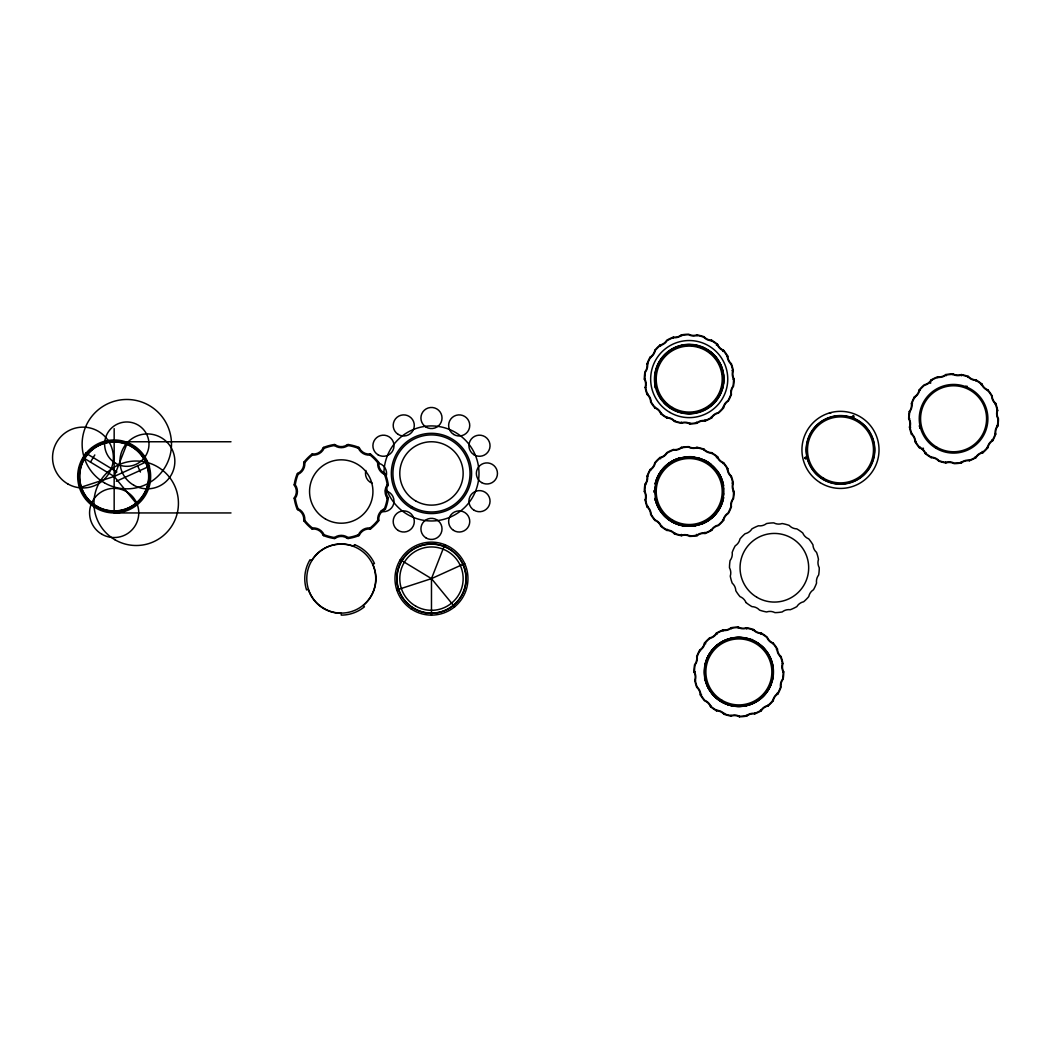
<?xml version="1.0" encoding="UTF-8"?>
<svg xmlns="http://www.w3.org/2000/svg" width="1051" height="1051" viewBox="0 0 1051 1051"><rect width="100%" height="100%" fill="white"/><g stroke="black" fill="none" stroke-linecap="round" stroke-linejoin="round"><path stroke-width="1.5" d="M720.001 364.855L721.617 369.111A33.855 33.855 0 0 1 723.035 379.083L722.917 382.196A33.895 33.895 0 0 1 720.855 391.327L720.579 392.01M655.285 378.885L655.325 377.427M723.141 379.293L723.101 380.751M772.879 672.22L772.774 674.663M297.578 473.423L298.064 474.369L297.499 473.475A10.563 10.563 0 0 0 303.752 462.808L303.975 462.046A47.518 47.518 0 0 1 311.779 454.242L312.528 454.019A10.563 10.563 0 0 0 323.13 447.897L323.695 447.358A47.518 47.518 0 0 1 334.363 444.507L335.124 444.691A10.563 10.563 0 0 0 347.369 444.691L348.131 444.507A47.518 47.518 0 0 1 358.798 447.358L359.363 447.897A10.563 10.563 0 0 0 369.965 454.019L370.727 454.242A47.518 47.518 0 0 1 378.531 462.046L377.703 462.703A46.467 46.467 0 0 0 370.07 455.07A11.614 11.614 0 0 1 358.404 448.343A46.467 46.467 0 0 0 347.986 445.545A11.614 11.614 0 0 1 334.52 445.545A46.467 46.467 0 0 0 324.089 448.343A11.614 11.614 0 0 1 312.436 455.07A46.467 46.467 0 0 0 304.803 462.703A11.614 11.614 0 0 1 298.064 474.369A46.467 46.467 0 0 0 295.278 484.787A11.614 11.614 0 0 1 295.278 498.253A46.467 46.467 0 0 0 298.064 508.684A11.614 11.614 0 0 1 304.803 520.337A46.467 46.467 0 0 0 312.436 527.97A11.614 11.614 0 0 1 324.089 534.709A46.467 46.467 0 0 0 334.52 537.495A11.614 11.614 0 0 1 347.986 537.495A46.467 46.467 0 0 0 358.404 534.709A11.614 11.614 0 0 1 370.07 527.97A46.467 46.467 0 0 0 377.703 520.337A11.614 11.614 0 0 1 384.43 508.684A46.467 46.467 0 0 0 387.228 498.253A11.614 11.614 0 0 1 387.228 484.787A46.467 46.467 0 0 0 384.43 474.369A11.614 11.614 0 0 1 377.703 462.703L378.491 462.072M297.578 509.617L298.064 508.684L297.499 509.564A10.563 10.563 0 0 1 303.752 520.245L303.975 520.994A47.518 47.518 0 0 0 311.779 528.798L312.528 529.021A10.563 10.563 0 0 1 323.13 535.143L323.695 535.682A47.518 47.518 0 0 0 334.363 538.546L335.124 538.362A10.563 10.563 0 0 1 347.369 538.362L348.131 538.546A47.518 47.518 0 0 0 358.798 535.682L359.363 535.143A10.563 10.563 0 0 1 369.965 529.021L370.727 528.798A47.518 47.518 0 0 0 378.531 520.994L378.754 520.284L377.703 520.337L378.491 520.968M705.09 680.496L705.116 679.629M772.708 675.333L772.813 674.151M378.754 462.808L378.754 462.755A10.563 10.563 0 0 0 384.863 473.41L385.415 473.975A47.518 47.518 0 0 1 388.266 484.642L388.108 485.365L387.228 484.787L388.226 484.642M297.091 473.975A47.518 47.518 0 0 0 294.227 484.642L294.411 485.404A10.563 10.563 0 0 1 294.411 497.649L294.227 498.41A47.518 47.518 0 0 0 297.091 509.065M388.055 497.662L387.228 498.253L388.266 498.41L388.082 497.649A10.563 10.563 0 0 1 388.082 485.404M771.473 681.613L772.761 674.834M312.528 454.058L312.436 455.07L311.805 454.282M370.07 529.021L370.07 527.97L370.701 528.771M704.998 668.436L705.103 667.569M334.363 538.506L334.52 537.495L335.098 538.322M348.131 444.547L347.986 445.545L347.395 444.718M689.995 423.067L689.784 423.96A10.563 10.563 0 0 0 681.455 423.29A44.878 44.878 0 0 1 674.4 421.451A10.563 10.563 0 0 0 666.807 417.97A44.878 44.878 0 0 1 660.803 413.831A10.563 10.563 0 0 0 654.852 407.959A44.878 44.878 0 0 1 650.635 402.021A10.563 10.563 0 0 0 647.048 394.467A44.878 44.878 0 0 1 645.117 387.438A10.563 10.563 0 0 0 644.329 379.122A44.878 44.878 0 0 1 644.92 371.857A10.563 10.563 0 0 0 647.022 363.777A44.878 44.878 0 0 1 650.057 357.143A10.563 10.563 0 0 0 654.799 350.272A44.878 44.878 0 0 1 659.923 345.07A10.563 10.563 0 0 0 666.741 340.235A44.878 44.878 0 0 1 673.323 337.108A10.563 10.563 0 0 0 681.376 334.888A44.878 44.878 0 0 1 688.641 334.205A10.563 10.563 0 0 0 696.971 334.875A44.878 44.878 0 0 1 704.025 336.714A10.563 10.563 0 0 0 711.619 340.196A44.878 44.878 0 0 1 717.623 344.347A10.563 10.563 0 0 0 723.574 350.206A44.878 44.878 0 0 1 727.791 356.158A10.563 10.563 0 0 0 731.378 363.699A44.878 44.878 0 0 1 733.309 370.727A10.563 10.563 0 0 0 734.097 379.043A44.878 44.878 0 0 1 733.506 386.321A10.563 10.563 0 0 0 731.404 394.401A44.878 44.878 0 0 1 728.356 401.035A10.563 10.563 0 0 0 723.613 407.906A44.878 44.878 0 0 1 718.49 413.096A10.563 10.563 0 0 0 711.685 417.93A44.878 44.878 0 0 1 705.09 421.057A10.563 10.563 0 0 0 697.036 423.277A44.878 44.878 0 0 1 689.784 423.96M689.995 535.511L689.784 536.404A10.563 10.563 0 0 0 681.455 535.734A44.878 44.878 0 0 1 674.4 533.882A10.563 10.563 0 0 0 666.807 530.413A44.878 44.878 0 0 1 660.803 526.262A10.563 10.563 0 0 0 654.852 520.403A44.878 44.878 0 0 1 650.635 514.451A10.563 10.563 0 0 0 647.048 506.91A44.878 44.878 0 0 1 645.117 499.882A10.563 10.563 0 0 0 644.329 491.553A44.878 44.878 0 0 1 644.92 484.288A10.563 10.563 0 0 0 647.022 476.208A44.878 44.878 0 0 1 650.057 469.574A10.563 10.563 0 0 0 654.799 462.703A44.878 44.878 0 0 1 659.923 457.513A10.563 10.563 0 0 0 666.741 452.666A44.878 44.878 0 0 1 673.323 449.539A10.563 10.563 0 0 0 681.376 447.332A44.878 44.878 0 0 1 688.641 446.649A10.563 10.563 0 0 0 696.971 447.319A44.878 44.878 0 0 1 704.025 449.158A10.563 10.563 0 0 0 711.619 452.639A44.878 44.878 0 0 1 717.623 456.778A10.563 10.563 0 0 0 723.574 462.65A44.878 44.878 0 0 1 727.791 468.588A10.563 10.563 0 0 0 731.378 476.142A44.878 44.878 0 0 1 733.309 483.171A10.563 10.563 0 0 0 734.097 491.487A44.878 44.878 0 0 1 733.506 498.752A10.563 10.563 0 0 0 731.404 506.832A44.878 44.878 0 0 1 728.356 513.466A10.563 10.563 0 0 0 723.613 520.337A44.878 44.878 0 0 1 718.49 525.539A10.563 10.563 0 0 0 711.685 530.374A44.878 44.878 0 0 1 705.09 533.501A10.563 10.563 0 0 0 697.036 535.721A44.878 44.878 0 0 1 689.784 536.404M738.078 627.933L738.288 627.04A10.563 10.563 0 0 0 746.617 627.71A44.878 44.878 0 0 1 753.672 629.549A10.563 10.563 0 0 0 761.266 633.03A44.878 44.878 0 0 1 767.269 637.169A10.563 10.563 0 0 0 773.208 643.041A44.878 44.878 0 0 1 777.438 648.979A10.563 10.563 0 0 0 781.024 656.533A44.878 44.878 0 0 1 782.956 663.562A10.563 10.563 0 0 0 783.744 671.878A44.878 44.878 0 0 1 783.153 679.143A10.563 10.563 0 0 0 781.038 687.223A44.878 44.878 0 0 1 778.003 693.857A10.563 10.563 0 0 0 773.26 700.728A44.878 44.878 0 0 1 768.136 705.93A10.563 10.563 0 0 0 761.331 710.765A44.878 44.878 0 0 1 754.736 713.892A10.563 10.563 0 0 0 746.683 716.112A44.878 44.878 0 0 1 739.431 716.795A10.563 10.563 0 0 0 731.102 716.125A44.878 44.878 0 0 1 724.047 714.286A10.563 10.563 0 0 0 716.454 710.804A44.878 44.878 0 0 1 710.45 706.653A10.563 10.563 0 0 0 704.498 700.794A44.878 44.878 0 0 1 700.281 694.842A10.563 10.563 0 0 0 696.695 687.301A44.878 44.878 0 0 1 694.764 680.273A10.563 10.563 0 0 0 693.975 671.957A44.878 44.878 0 0 1 694.566 664.679A10.563 10.563 0 0 0 696.668 656.599A44.878 44.878 0 0 1 699.703 649.965A10.563 10.563 0 0 0 704.446 643.094A44.878 44.878 0 0 1 709.57 637.904A10.563 10.563 0 0 0 716.388 633.07A44.878 44.878 0 0 1 722.97 629.943A10.563 10.563 0 0 0 731.023 627.723A44.878 44.878 0 0 1 738.288 627.04M952.81 374.681L952.994 373.893A10.563 10.563 0 0 0 961.323 374.563A44.878 44.878 0 0 1 968.378 376.403A10.563 10.563 0 0 0 975.972 379.884A44.878 44.878 0 0 1 981.976 384.022A10.563 10.563 0 0 0 987.927 389.895A44.878 44.878 0 0 1 992.144 395.833A10.563 10.563 0 0 0 995.731 403.387A44.878 44.878 0 0 1 997.662 410.415A10.563 10.563 0 0 0 998.45 418.732A44.878 44.878 0 0 1 997.859 425.997A10.563 10.563 0 0 0 995.757 434.089A44.878 44.878 0 0 1 992.722 440.711A10.563 10.563 0 0 0 987.979 447.595A44.878 44.878 0 0 1 982.856 452.784A10.563 10.563 0 0 0 976.037 457.619A44.878 44.878 0 0 1 969.456 460.745A10.563 10.563 0 0 0 961.402 462.965A44.878 44.878 0 0 1 954.137 463.649A10.563 10.563 0 0 0 945.808 462.979A44.878 44.878 0 0 1 938.753 461.139A10.563 10.563 0 0 0 931.16 457.658A44.878 44.878 0 0 1 925.156 453.506A10.563 10.563 0 0 0 919.218 447.647A44.878 44.878 0 0 1 914.987 441.696A10.563 10.563 0 0 0 911.401 434.155A44.878 44.878 0 0 1 909.47 427.126A10.563 10.563 0 0 0 908.681 418.81A44.878 44.878 0 0 1 909.273 411.532A10.563 10.563 0 0 0 911.388 403.453A44.878 44.878 0 0 1 914.423 396.818A10.563 10.563 0 0 0 919.165 389.947A44.878 44.878 0 0 1 924.289 384.758A10.563 10.563 0 0 0 931.094 379.923A44.878 44.878 0 0 1 937.689 376.797A10.563 10.563 0 0 0 945.742 374.576A44.878 44.878 0 0 1 952.994 373.893M688.51 447.174A11.088 11.088 0 0 0 697.01 447.857A44.352 44.352 0 0 1 703.723 449.605A11.088 11.088 0 0 0 711.474 453.165A44.352 44.352 0 0 1 717.189 457.106A11.088 11.088 0 0 0 723.246 463.084A44.352 44.352 0 0 1 727.266 468.746A11.088 11.088 0 0 0 730.918 476.445A44.352 44.352 0 0 1 732.77 483.132A11.088 11.088 0 0 0 733.559 491.618A44.352 44.352 0 0 1 733.007 498.542A11.088 11.088 0 0 0 730.852 506.779A44.352 44.352 0 0 1 727.962 513.098A11.088 11.088 0 0 0 723.127 520.1A44.352 44.352 0 0 1 718.253 525.053A11.088 11.088 0 0 0 711.304 529.98A44.352 44.352 0 0 1 705.037 532.962A11.088 11.088 0 0 0 696.813 535.222A44.352 44.352 0 0 1 689.903 535.865A11.088 11.088 0 0 0 681.416 535.182A44.352 44.352 0 0 1 674.689 533.435A11.088 11.088 0 0 0 666.951 529.888A44.352 44.352 0 0 1 661.237 525.947A11.088 11.088 0 0 0 655.167 519.956A44.352 44.352 0 0 1 651.147 514.294A11.088 11.088 0 0 0 647.495 506.595A44.352 44.352 0 0 1 645.656 499.908A11.088 11.088 0 0 0 644.854 491.421A44.352 44.352 0 0 1 645.419 484.511A11.088 11.088 0 0 0 647.561 476.261A44.352 44.352 0 0 1 650.451 469.955A11.088 11.088 0 0 0 655.298 462.939A44.352 44.352 0 0 1 660.173 458A11.088 11.088 0 0 0 667.122 453.06A44.352 44.352 0 0 1 673.389 450.091A11.088 11.088 0 0 0 681.6 447.831A44.352 44.352 0 0 1 688.51 447.174L688.641 446.649M739.523 716.388L739.549 716.296A44.352 44.352 0 0 0 746.46 715.613A11.088 11.088 0 0 1 754.684 713.353A44.352 44.352 0 0 0 760.95 710.371A11.088 11.088 0 0 1 767.9 705.444A44.352 44.352 0 0 0 772.774 700.492A11.088 11.088 0 0 1 777.609 693.489A44.352 44.352 0 0 0 780.499 687.17A11.088 11.088 0 0 1 782.653 678.933A44.352 44.352 0 0 0 783.205 672.009A11.088 11.088 0 0 1 782.404 663.523A44.352 44.352 0 0 0 780.565 656.836A11.088 11.088 0 0 1 776.912 649.137A44.352 44.352 0 0 0 772.892 643.475A11.088 11.088 0 0 1 766.836 637.497A44.352 44.352 0 0 0 761.121 633.556A11.088 11.088 0 0 1 753.37 629.996A44.352 44.352 0 0 0 746.657 628.248A11.088 11.088 0 0 1 738.157 627.565A44.352 44.352 0 0 0 731.246 628.222A11.088 11.088 0 0 1 723.035 630.482A44.352 44.352 0 0 0 716.756 633.451A11.088 11.088 0 0 1 709.819 638.391A44.352 44.352 0 0 0 704.945 643.33A11.088 11.088 0 0 1 700.097 650.346A44.352 44.352 0 0 0 697.207 656.652A11.088 11.088 0 0 1 695.066 664.902A44.352 44.352 0 0 0 694.501 671.812A11.088 11.088 0 0 1 695.302 680.299A44.352 44.352 0 0 0 697.141 686.999A11.088 11.088 0 0 1 700.794 694.685A44.352 44.352 0 0 0 704.814 700.347A11.088 11.088 0 0 1 710.883 706.338A44.352 44.352 0 0 0 716.598 710.279A11.088 11.088 0 0 1 724.336 713.826A44.352 44.352 0 0 0 731.062 715.573A11.088 11.088 0 0 1 739.549 716.257L739.431 716.795M666.807 417.97L667.083 416.997M711.619 340.196L711.369 341.089M666.807 530.413L667.135 529.231M711.619 452.639L711.369 453.52M716.454 710.804L716.703 709.911M761.239 633.122L760.898 634.305M931.16 457.658L931.436 456.673M975.972 379.884L975.67 380.961M655.325 387.858L655.312 386.532M919.861 427.218L919.178 425.878M656.744 369.243L657.282 367.614M721.682 388.923L720.855 391.314L721.091 390.683M657.269 367.653L657.86 366.103L657.466 367.127M79.482 487.756L114.165 476.458L127.46 442.484M444.77 544.654L431.475 578.628L431.475 615.124M323.721 535.642L324.089 534.709L323.183 535.235M358.785 447.398L358.404 448.343L359.324 447.923M385.375 509.157L384.43 508.684L385.415 509.065A47.518 47.518 0 0 0 388.266 498.41M384.994 473.475L384.43 474.369L385.375 473.988M708.505 656.52L709.517 654.668M708.519 656.481L708.978 655.614M768.964 687.788L768.57 688.51L768.938 687.827M768.504 688.615L768.307 688.97M709.346 654.97L710.134 653.669L709.478 654.734M90.478 462.098L94.813 454.952M674.952 420.597L674.453 421.372M675.005 532.949L674.453 533.803M753.055 630.482L753.672 629.549M724.651 713.34L724.047 714.286M967.774 377.335L968.378 376.403M703.579 337.397L704.025 336.714M703.579 449.841L704.025 449.158M335.098 444.718L334.52 445.545L334.363 444.547M347.395 538.322L347.986 537.495L348.131 538.506M654.852 407.959L655.338 407.302M723.508 350.298L722.72 351.362M654.852 520.403L655.338 519.733M723.574 462.65L722.904 463.557M773.155 643.12L772.735 643.698M919.218 447.647L919.875 446.741M987.927 389.895L987.388 390.63M655.325 500.302L655.312 498.975M311.805 528.771L312.436 527.97L312.528 528.981M370.701 454.282L370.07 455.07L370.07 454.019M662.984 357.563L665.073 355.251M715.429 400.602L713.34 402.927M967.209 386.282L965.659 386.243M763.052 695.854L761.397 697.404M665.375 354.949L666.426 353.951M713.051 403.216L712.144 404.083M304.002 520.968L304.803 520.337L303.792 520.245M718.188 644.88L717.439 645.472L718.674 644.513M716.401 345.267L717.623 344.347M716.401 457.697L717.623 456.778M926.141 452.784L925.156 453.506M981.082 384.692L981.976 384.022M661.618 413.214L660.882 413.766M661.618 525.658L660.803 526.262M711.264 706.049L710.45 706.653M759.19 699.204L758.113 699.979M294.451 485.378L295.278 484.787L294.267 484.642M752.385 639.534L751.176 639.586M647.048 394.467L647.981 393.849M731.378 363.699L730.695 364.158M647.048 506.91L647.981 506.28M731.378 476.142L730.616 476.655M911.401 434.155L912.334 433.524M995.731 403.387L994.89 403.952M696.695 687.301L697.365 686.842M781.024 656.533L780.341 656.98M673.218 349.168L674.597 348.472M705.011 409.102L703.828 409.706M674.978 348.288L677.777 347.145M703.447 409.877L700.781 410.98M82.963 457.553L114.165 476.458L147.39 461.376M116.346 481.266L149.57 466.184M464.687 563.546L431.475 578.628L396.779 589.939M748.956 704.406L748.01 704.695L748.772 704.472M701.543 694.461L700.281 694.842M776.361 649.308L777.438 648.979M726.819 356.447L727.791 356.158M726.911 468.851L727.791 468.588M915.96 441.407L915.093 441.67M728.987 639.35L730.432 638.942M991.632 395.991A11.088 11.088 0 0 0 995.284 403.689A44.352 44.352 0 0 1 997.123 410.376A11.088 11.088 0 0 0 997.924 418.863A44.352 44.352 0 0 1 997.36 425.786A11.088 11.088 0 0 0 995.218 434.024A44.352 44.352 0 0 1 992.328 440.343A11.088 11.088 0 0 0 987.48 447.345A44.352 44.352 0 0 1 982.606 452.298A11.088 11.088 0 0 0 975.656 457.224A44.352 44.352 0 0 1 969.39 460.207A11.088 11.088 0 0 0 961.179 462.466A44.352 44.352 0 0 1 954.269 463.11A11.088 11.088 0 0 0 945.769 462.427A44.352 44.352 0 0 1 939.055 460.68A11.088 11.088 0 0 0 931.304 457.132A44.352 44.352 0 0 1 925.589 453.191A11.088 11.088 0 0 0 919.533 447.2A44.352 44.352 0 0 1 915.513 441.538A11.088 11.088 0 0 0 911.861 433.853A44.352 44.352 0 0 1 910.008 427.153A11.088 11.088 0 0 0 909.22 418.666A44.352 44.352 0 0 1 909.772 411.756A11.088 11.088 0 0 0 911.926 403.505A44.352 44.352 0 0 1 914.817 397.199A11.088 11.088 0 0 0 919.651 390.184A44.352 44.352 0 0 1 924.525 385.244A11.088 11.088 0 0 0 931.475 380.304A44.352 44.352 0 0 1 937.742 377.335A11.088 11.088 0 0 0 945.966 375.076A44.352 44.352 0 0 1 952.876 374.419A11.088 11.088 0 0 0 961.363 375.102A44.352 44.352 0 0 1 968.076 376.849A11.088 11.088 0 0 0 975.827 380.409A44.352 44.352 0 0 1 981.542 384.351A11.088 11.088 0 0 0 987.612 390.328A44.352 44.352 0 0 1 991.632 395.991L992.144 395.833M747.826 704.748L748.089 704.669M829.331 413.201L831.288 412.662M746.998 704.958L746.328 705.116L747.668 704.787M644.329 379.122L645.314 378.872M733.992 379.069L733.099 379.293M908.681 418.81L909.68 418.561M644.329 491.553L645.222 491.342M733.992 491.513L733.099 491.737M693.975 671.957L695.263 671.628M783.744 671.878L782.745 672.128M294.267 498.397L295.278 498.253L294.451 497.662M685.883 345.319L690.454 345.188M692.543 412.846L689.417 413.017M303.792 462.795L304.803 462.703L304.002 462.072M114.165 441.762L230.997 441.762M230.997 512.941L114.165 512.941L114.165 428.624M688.996 413.017L687.551 412.977M751.675 639.744L752.779 640.23M731.982 370.661L733.309 370.727M731.982 483.092L733.309 483.171M910.692 427.192L909.47 427.126M645.826 387.477L645.117 387.438M996.847 410.363L997.662 410.415M645.826 499.921L645.117 499.882M782.246 663.523L782.956 663.562M695.578 680.312L694.856 680.273M740.85 637.944L743.543 638.207M740.889 637.944L742.532 638.088M735.608 705.786L736.291 705.852L735.043 705.733M731.404 394.401L730.681 394.335M995.757 434.089L994.745 433.971M731.404 506.832L730.681 506.766M647.022 363.777L647.942 363.869M911.48 403.466L912.491 403.571M647.022 476.208L647.942 476.3M696.668 656.599L697.378 656.678M735.043 705.733L734.255 705.628M695.696 457.816L696.774 458.039M699.046 346.62L702.199 347.75M679.366 411.545L676.292 410.455M996.834 425.563L997.859 425.997M645.853 484.695L644.92 484.288M910.021 411.861L909.273 411.532M323.169 447.923L324.089 448.343L323.721 447.398M359.324 535.13L358.404 534.709L358.785 535.642M753.488 641.189L757.311 643.317M919.165 389.947L920.177 390.433M987.979 447.595L987.152 447.187M654.799 350.272L655.259 350.482A44.352 44.352 0 0 1 660.173 345.556A11.088 11.088 0 0 0 667.122 340.629A44.352 44.352 0 0 1 673.389 337.647A11.088 11.088 0 0 0 681.6 335.387A44.352 44.352 0 0 1 688.51 334.743A11.088 11.088 0 0 0 697.01 335.427A44.352 44.352 0 0 1 703.723 337.174A11.088 11.088 0 0 0 711.474 340.721A44.352 44.352 0 0 1 717.189 344.662A11.088 11.088 0 0 0 723.246 350.653A44.352 44.352 0 0 1 727.266 356.315A11.088 11.088 0 0 0 730.918 364.014A44.352 44.352 0 0 1 732.77 370.701A11.088 11.088 0 0 0 733.559 379.188A44.352 44.352 0 0 1 733.007 386.098A11.088 11.088 0 0 0 730.852 394.348A44.352 44.352 0 0 1 727.962 400.654A11.088 11.088 0 0 0 723.127 407.67A44.352 44.352 0 0 1 718.253 412.609A11.088 11.088 0 0 0 711.304 417.549A44.352 44.352 0 0 1 705.037 420.518A11.088 11.088 0 0 0 696.813 422.778A44.352 44.352 0 0 1 689.903 423.435A11.088 11.088 0 0 0 681.416 422.752A44.352 44.352 0 0 1 674.689 421.004A11.088 11.088 0 0 0 666.951 417.444A44.352 44.352 0 0 1 661.237 413.503A11.088 11.088 0 0 0 655.167 407.525A44.352 44.352 0 0 1 651.147 401.863A11.088 11.088 0 0 0 647.495 394.164A44.352 44.352 0 0 1 645.656 387.477A11.088 11.088 0 0 0 644.854 378.991A44.352 44.352 0 0 1 645.419 372.067A11.088 11.088 0 0 0 647.561 363.83A44.352 44.352 0 0 1 650.451 357.511A11.088 11.088 0 0 0 655.298 350.509M723.522 407.867L722.602 407.42M723.613 520.337L722.602 519.851M704.446 643.094L705.733 643.724M773.26 700.728L772.524 700.373M723.508 702.278L722.852 701.95M754.473 641.675L755.406 642.174M755.472 642.214L755.958 642.489M720.855 700.794L721.984 701.464M721.892 701.411L721.814 701.372A34.026 34.026 0 0 0 772.892 671.957A34.026 34.026 0 0 0 721.879 642.424A34.026 34.026 0 0 0 721.801 701.359L721.275 701.043M400.26 559.723L431.475 578.628L454.636 606.821M85.696 453.034L116.897 471.938M704.669 679.117L704.695 677.501M710.726 352.86L713.051 354.949M666.426 404.228L667.687 405.318M666.426 404.228L665.375 403.216M991.829 439.87L992.722 440.711M915.158 397.514L914.423 396.818M650.805 470.27L650.057 469.574M777.188 693.095L778.003 693.857M700.531 650.74L699.782 650.043M650.727 357.774L650.135 357.209M713.34 355.251L714.352 356.302M665.073 402.927L664.074 401.876M931.094 379.923L931.738 380.58M976.037 457.619L975.197 456.738M711.685 417.93L710.975 417.208M711.685 530.374L710.975 529.638M716.388 633.07L717.308 634.016M761.331 710.765L760.556 709.95M763.985 648.966L765.509 650.753M114.165 476.458L137.326 504.651M765.548 650.805L766.757 652.421L765.798 651.121M712.026 692.845L712.473 693.41L711.619 692.32M710.66 690.954L711.159 691.676M719.134 363.094L719.83 364.474M659.292 395.084L658.596 393.705M982.159 451.418L982.856 452.784M660.58 346.344L659.923 345.07M660.58 458.788L659.923 457.513M767.769 705.195L768.136 705.93M709.937 638.627L709.57 637.904M719.988 476.326L720.46 477.338M658.412 393.324L657.873 392.076M137.602 465.816L140.453 472.07M945.742 374.576L946.228 375.693M961.363 462.874L960.982 462.033M681.376 334.888L681.797 335.821M697.036 423.277L696.498 422.068M681.376 447.332L681.797 448.265M697.036 535.721L696.458 534.407M731.023 627.723L731.522 628.84M746.683 716.112L746.276 715.179M720.644 477.745L721.183 479.02A34.617 34.617 0 0 1 692.99 526.012M720.723 477.916L721.17 479.02M657.821 391.944L657.282 390.552M720.907 366.996L721.157 367.653M657.164 503.836L656.35 501.432M770.79 660.146L771.421 662.038M771.198 661.329L771.618 662.708M706.39 682.099L705.878 680.339M706.338 681.954L706.127 681.219M771.421 662.025L772.209 665.178M655.732 388.331L655.509 387.491M771.762 663.234L772.735 668.712M704.893 678.552L704.761 677.856M704.945 419.848L705.09 421.057M723.101 631.047L722.97 629.943M704.945 532.279L705.09 533.501M937.807 377.808L937.689 376.797M969.35 459.826L969.456 460.745M754.644 713.077L754.736 713.892M673.415 337.923L673.336 337.213M673.415 450.262L673.323 449.539M722.97 375.759L723.141 378.872M655.443 382.419L655.338 380.869M961.323 374.563L961.415 375.785M945.808 462.874L945.742 461.954M746.617 627.71L746.709 629.037M731.102 716.125L731.036 715.205M696.971 334.875L697.036 335.794M696.971 447.319L697.036 448.238M681.455 423.29L681.376 422.068M681.442 535.629L681.363 534.407M657.243 367.114A34.315 34.315 0 0 1 709.898 351.533A34.315 34.315 0 0 1 710.082 406.448A34.315 34.315 0 0 1 657.322 391.222M723.495 382.722A34.486 34.486 0 0 1 721.945 389.921M714.483 402.546A34.486 34.486 0 0 1 712.749 404.28M695.394 413.004A34.486 34.486 0 0 1 664.009 402.625M660.921 398.802A34.486 34.486 0 0 1 659.581 396.726M655.811 387.661A34.486 34.486 0 0 1 654.747 377.913M655.272 373.026A34.486 34.486 0 0 1 690.389 344.623M695.276 345.148A34.486 34.486 0 0 1 697.68 345.661M702.357 347.211A34.486 34.486 0 0 1 704.59 348.223M708.834 350.732A34.486 34.486 0 0 1 717.505 359.376M720.014 363.607A34.486 34.486 0 0 1 723.482 375.352M772.8 677.974A34.486 34.486 0 0 1 772.275 680.391M770.738 685.055A34.486 34.486 0 0 1 704.669 676.371M704.669 667.464A34.486 34.486 0 0 1 772.774 665.743M704.761 666.846A34.328 34.328 0 0 1 746.131 638.312A34.328 34.328 0 0 1 771.605 681.652M761.489 697.509A34.328 34.328 0 0 1 704.761 676.805M749.455 639.428A34.328 34.328 0 0 1 768.872 688.707A34.328 34.328 0 0 1 716.795 698.389A34.328 34.328 0 0 1 717.202 645.432M723.653 493.681A34.617 34.617 0 0 1 715.81 513.413M684.871 525.736A34.617 34.617 0 0 1 655.193 498.253M654.523 492.354A34.617 34.617 0 0 1 654.523 490.226M680.812 457.789A34.617 34.617 0 0 0 655.233 484.327A34.617 34.617 0 0 1 695.67 457.632M692.241 456.922A34.617 34.617 0 0 0 685.856 456.935A34.906 34.906 0 0 1 692.254 456.751M697.273 457.75A34.617 34.617 0 0 1 723.653 489.03M654.904 492.315A34.315 34.315 0 0 1 704.301 460.693A34.315 34.315 0 0 1 709.622 519.115A34.315 34.315 0 0 1 655.312 496.926M684.91 525.986A34.617 34.617 0 0 1 655.272 499.028M654.471 492.275A34.617 34.617 0 0 1 654.497 490.147A34.906 34.906 0 0 0 654.313 492.328M702.121 523.95A34.906 34.906 0 0 0 723.613 497.373A34.617 34.617 0 0 1 691.716 526.039M695.131 525.92A34.906 34.906 0 0 1 694.291 526.052M684.043 526.039A34.906 34.906 0 0 1 655.338 499.961M655.259 483.407A34.906 34.906 0 0 1 680.365 457.763M697.733 457.671A34.906 34.906 0 0 1 698.56 457.894M703.789 459.812A34.906 34.906 0 0 1 711.054 464.306M717.018 470.428A34.906 34.906 0 0 1 723.6 485.601M687.039 526.039A34.617 34.617 0 0 1 657.361 504.664M661.46 471.032A34.617 34.617 0 0 1 723.535 485.969M923.054 448.081A12.139 12.139 0 0 1 923.487 448.449M930.831 382.84A12.139 12.139 0 0 1 930.424 383.247M378.754 520.245A10.563 10.563 0 0 1 384.863 509.643M385.454 490.804A10.563 10.563 0 0 1 393.744 503.534A10.563 10.563 0 0 1 380.725 511.364M377.532 462.992A10.563 10.563 0 0 1 386.164 476.418M372.343 483.342A10.563 10.563 0 0 1 365.893 470.467M383.943 473.449A47.518 47.518 0 0 1 450.866 430.069A47.518 47.518 0 0 1 463.149 508.868A47.518 47.518 0 0 1 386.203 487.914M723.942 379.083C723.587 382.038 724.717 379.03 723.035 379.083A33.921 33.921 0 0 0 672.246 349.707A33.921 33.921 0 0 0 672.246 408.471A33.921 33.921 0 0 0 723.141 379.083L723.942 379.083M85.039 454.466C87.653 457.934 86.839 450.866 85.052 454.387M852.308 416.603C854.713 420.177 854.41 412.977 852.308 416.603M104.325 442.116L105.113 442.208L104.338 442.064M147.087 465.593C149.268 469.193 149.505 462.217 147.101 465.514M804.711 457.894C806.616 461.625 807.496 454.518 804.724 457.829M354.542 544.654L353.885 546.323A34.696 34.696 0 0 0 311.582 560.656L310.045 559.723A36.483 36.483 0 0 0 306.564 589.939L308.258 589.375A34.696 34.696 0 0 0 341.247 613.324L341.247 615.124A36.483 36.483 0 0 0 364.408 606.821L363.278 605.429A34.696 34.696 0 0 0 372.829 564.295L374.471 563.546A36.483 36.483 0 0 0 354.542 544.654M760.714 697.995L759.86 698.692L760.714 697.995M920.584 427.849L919.914 428.033L920.584 427.849M669.934 412.465A38.545 38.545 0 0 0 727.752 379.083A38.545 38.545 0 0 0 669.934 345.7A38.545 38.545 0 0 0 669.934 412.465M671.655 409.062A34.736 34.736 0 0 0 723.942 379.293A34.736 34.736 0 0 0 672.023 348.893A34.736 34.736 0 0 0 671.655 409.062M672.417 519.93A33.001 33.001 0 0 0 722.208 491.855A33.001 33.001 0 0 0 673.008 462.782A33.001 33.001 0 0 0 672.417 519.93M672.417 407.499A33.001 33.001 0 0 0 722.208 379.424A33.001 33.001 0 0 0 673.008 350.338A33.001 33.001 0 0 0 672.417 407.499M672.246 520.902A33.921 33.921 0 0 0 723.141 491.526A33.921 33.921 0 0 0 672.246 462.138A33.921 33.921 0 0 0 672.246 520.902M672.036 520.902A34.026 34.026 0 0 0 723.246 491.71A34.026 34.026 0 0 0 672.364 461.954A34.026 34.026 0 0 0 672.036 520.902M722.063 700.321A33.001 33.001 0 0 0 771.854 672.246A33.001 33.001 0 0 0 722.654 643.173A33.001 33.001 0 0 0 722.063 700.321M721.498 701.858A34.617 34.617 0 0 0 773.47 671.97A34.617 34.617 0 0 0 721.603 641.911A34.617 34.617 0 0 0 721.498 701.858M823.012 479.44A34.315 34.315 0 0 0 874.8 450.235A34.315 34.315 0 0 0 823.616 419.993A34.315 34.315 0 0 0 823.012 479.44M823.156 479.19A34.026 34.026 0 0 0 874.511 450.235A34.026 34.026 0 0 0 823.761 420.242A34.026 34.026 0 0 0 823.156 479.19M936.113 448.317A34.315 34.315 0 0 0 987.887 419.113A34.315 34.315 0 0 0 936.717 388.87A34.315 34.315 0 0 0 936.113 448.317M936.783 447.174A33.001 33.001 0 0 0 986.574 419.099A33.001 33.001 0 0 0 937.361 390.026A33.001 33.001 0 0 0 936.783 447.174M820.082 482.593A38.545 38.545 0 0 0 879.004 451.207A38.545 38.545 0 0 0 822.355 415.868A38.545 38.545 0 0 0 820.082 482.593M823.682 478.297A33.001 33.001 0 0 0 873.473 450.222A33.001 33.001 0 0 0 824.273 421.149A33.001 33.001 0 0 0 823.682 478.297M745.96 602.499A10.563 10.563 0 0 0 740.009 596.626A44.878 44.878 0 0 1 735.792 590.688A10.563 10.563 0 0 0 732.205 583.134A44.878 44.878 0 0 1 730.274 576.106A10.563 10.563 0 0 0 729.486 567.79A44.878 44.878 0 0 1 730.077 560.525A10.563 10.563 0 0 0 732.179 552.445A44.878 44.878 0 0 1 735.214 545.811A10.563 10.563 0 0 0 739.97 538.94A44.878 44.878 0 0 1 745.08 533.737A10.563 10.563 0 0 0 751.899 528.903A44.878 44.878 0 0 1 758.48 525.776A10.563 10.563 0 0 0 766.534 523.556A44.878 44.878 0 0 1 773.799 522.872A10.563 10.563 0 0 0 782.128 523.543A44.878 44.878 0 0 1 789.183 525.395A10.563 10.563 0 0 0 796.776 528.863A44.878 44.878 0 0 1 802.78 533.015A10.563 10.563 0 0 0 808.731 538.874A44.878 44.878 0 0 1 812.948 544.825A10.563 10.563 0 0 0 816.535 552.366A44.878 44.878 0 0 1 818.466 559.395A10.563 10.563 0 0 0 819.255 567.724A44.878 44.878 0 0 1 818.663 574.989A10.563 10.563 0 0 0 816.561 583.069A44.878 44.878 0 0 1 813.513 589.703A10.563 10.563 0 0 0 808.771 596.574A44.878 44.878 0 0 1 803.647 601.763A10.563 10.563 0 0 0 796.842 606.611A44.878 44.878 0 0 1 790.247 609.725A10.563 10.563 0 0 0 782.194 611.945A44.878 44.878 0 0 1 774.942 612.628A10.563 10.563 0 0 0 766.613 611.958A44.878 44.878 0 0 1 759.558 610.119A10.563 10.563 0 0 0 751.964 606.637A44.878 44.878 0 0 1 745.96 602.499M756.707 597.178A34.315 34.315 0 0 0 808.679 568.341A34.315 34.315 0 0 0 757.718 537.744A34.315 34.315 0 0 0 756.707 597.178M96.377 507.278A35.589 35.589 0 0 0 149.754 476.458A35.589 35.589 0 0 0 96.377 445.637A35.589 35.589 0 0 0 96.377 507.278M93.723 506.674A36.483 36.483 0 0 0 150.556 479.059A36.483 36.483 0 0 0 98.229 443.64A36.483 36.483 0 0 0 93.723 506.674M96.823 506.503A34.696 34.696 0 0 0 148.861 476.458A34.696 34.696 0 0 0 96.823 446.412A34.696 34.696 0 0 0 96.823 506.503M115.715 463.36A22.176 22.176 0 0 0 148.992 444.153A22.176 22.176 0 0 0 115.715 424.946A22.176 22.176 0 0 0 115.715 463.36M325.403 518.958A31.675 31.675 0 0 0 372.934 491.526A31.675 31.675 0 0 0 325.403 464.082A31.675 31.675 0 0 0 325.403 518.958M377.953 454.741A10.563 10.563 0 0 0 394.007 445.979A10.563 10.563 0 0 0 378.399 436.454A10.563 10.563 0 0 0 377.953 454.741M398.04 434.313A10.563 10.563 0 0 0 414.291 425.931A10.563 10.563 0 0 0 398.907 416.051A10.563 10.563 0 0 0 398.04 434.313M426.194 427.153A10.563 10.563 0 0 0 442.024 418.009A10.563 10.563 0 0 0 426.194 408.865A10.563 10.563 0 0 0 426.194 427.153M453.69 434.444A10.563 10.563 0 0 0 469.744 425.681A10.563 10.563 0 0 0 454.124 416.17A10.563 10.563 0 0 0 453.69 434.444M473.778 454.61A10.563 10.563 0 0 0 490.029 446.228A10.563 10.563 0 0 0 474.645 436.336A10.563 10.563 0 0 0 473.778 454.61M481.634 482.593A10.563 10.563 0 0 0 497.465 473.449A10.563 10.563 0 0 0 481.634 464.306A10.563 10.563 0 0 0 481.634 482.593M473.988 510.182A10.563 10.563 0 0 0 490.042 501.419A10.563 10.563 0 0 0 474.421 491.894A10.563 10.563 0 0 0 473.988 510.182M453.48 530.348A10.563 10.563 0 0 0 469.744 521.966A10.563 10.563 0 0 0 454.347 512.073A10.563 10.563 0 0 0 453.48 530.348M426.194 538.033A10.563 10.563 0 0 0 442.024 528.889A10.563 10.563 0 0 0 426.194 519.746A10.563 10.563 0 0 0 426.194 538.033M398.25 530.479A10.563 10.563 0 0 0 414.304 521.716A10.563 10.563 0 0 0 398.684 512.192A10.563 10.563 0 0 0 398.25 530.479M411.401 508.198A40.135 40.135 0 0 0 471.597 473.449A40.135 40.135 0 0 0 411.401 438.687A40.135 40.135 0 0 0 411.401 508.198M412.202 506.832A38.545 38.545 0 0 0 470.02 473.449A38.545 38.545 0 0 0 412.202 440.067A38.545 38.545 0 0 0 412.202 506.832M415.631 500.88A31.675 31.675 0 0 0 463.149 473.449A31.675 31.675 0 0 0 415.631 446.005A31.675 31.675 0 0 0 415.631 500.88M415.631 606.072A31.675 31.675 0 0 0 463.149 578.628A31.675 31.675 0 0 0 415.631 551.197A31.675 31.675 0 0 0 415.631 606.072M411.02 608.844A36.483 36.483 0 0 0 467.866 581.229A36.483 36.483 0 0 0 415.526 545.811A36.483 36.483 0 0 0 411.02 608.844M412.018 607.36A34.696 34.696 0 0 0 466.066 581.111A34.696 34.696 0 0 0 416.314 547.426A34.696 34.696 0 0 0 412.018 607.36M414.225 608.49A34.486 34.486 0 0 0 465.948 578.628A34.486 34.486 0 0 0 414.225 548.767A34.486 34.486 0 0 0 414.225 608.49M324.01 608.49A34.486 34.486 0 0 0 375.733 578.628A34.486 34.486 0 0 0 324.01 548.767A34.486 34.486 0 0 0 324.01 608.49M67.763 483.894A30.413 30.413 0 0 0 113.377 457.553A30.413 30.413 0 0 0 67.763 431.212A30.413 30.413 0 0 0 67.763 483.894M104.469 482.843A44.667 44.667 0 0 0 171.484 444.153A44.667 44.667 0 0 0 104.469 405.463A44.667 44.667 0 0 0 104.469 482.843M133.661 485.155A27.457 27.457 0 0 0 174.847 461.376A27.457 27.457 0 0 0 133.661 437.597A27.457 27.457 0 0 0 133.661 485.155M115.071 539.846A42.237 42.237 0 0 0 178.434 503.258A42.237 42.237 0 0 0 115.071 466.683A42.237 42.237 0 0 0 115.071 539.846M101.868 534.25A24.607 24.607 0 0 0 138.771 512.941A24.607 24.607 0 0 0 101.868 491.632A24.607 24.607 0 0 0 101.868 534.25M96.928 506.319A34.486 34.486 0 0 0 148.651 476.458A34.486 34.486 0 0 0 96.928 446.596A34.486 34.486 0 0 0 96.928 506.319"/></g></svg>
